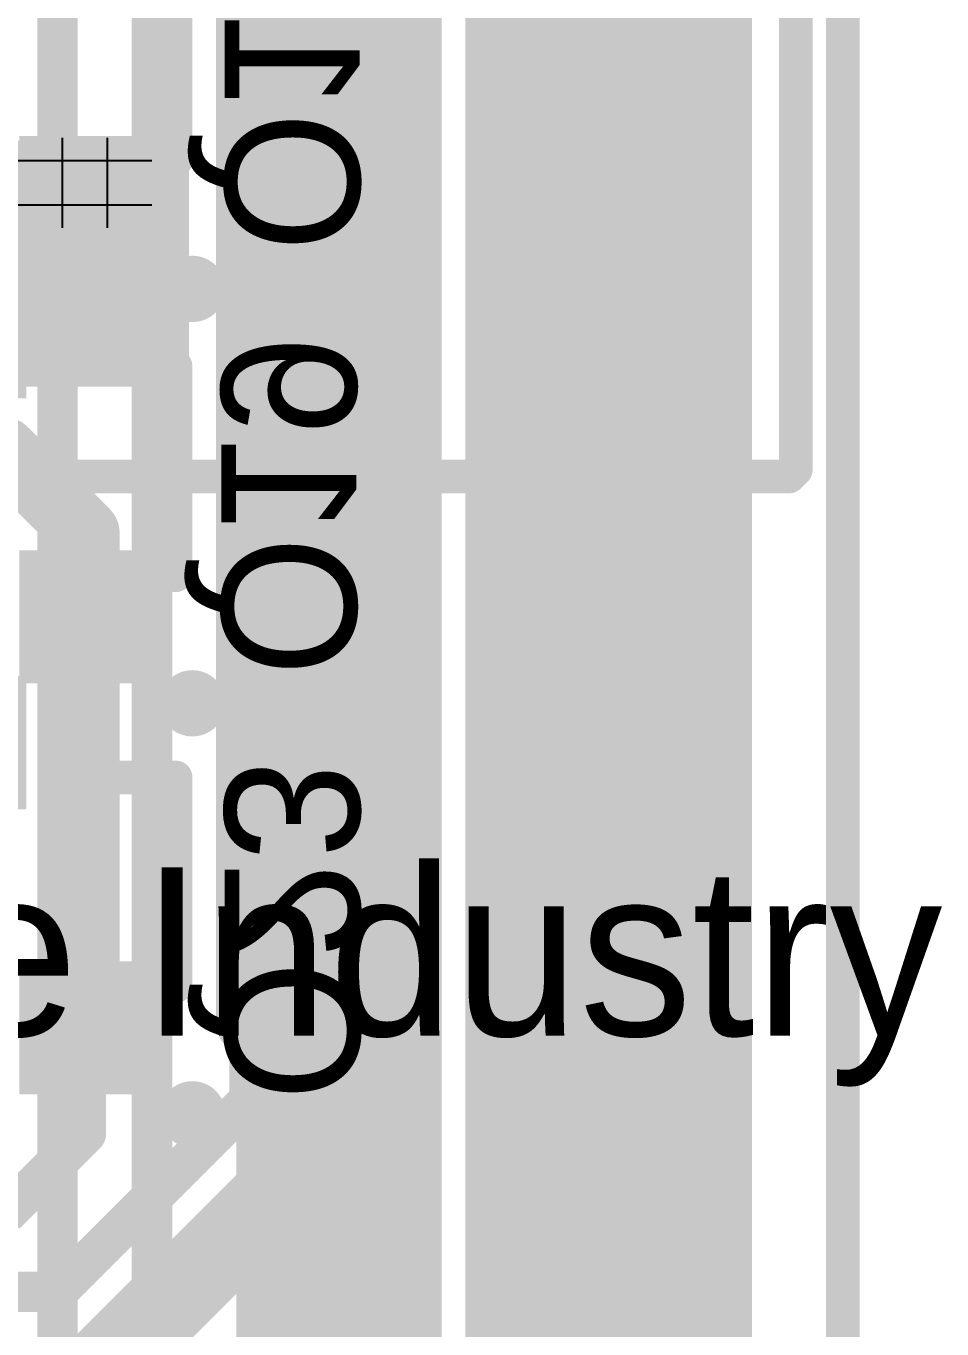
# Model space of a CAD drawing. Header units: millimetres. Extents: x 0.79 to 4.38, y 0.99 to 3.94.
# Drawn here: x 4.1036 to 4.3754, y 2.668 to 3.0547 of the extents above; entities that cross this region are included whole.
import ezdxf

# ---------------------------------------------------------------- set-up
doc = ezdxf.new("R2010")
doc.units = ezdxf.units.MM
doc.header["$MEASUREMENT"] = 0
for name, color, linetype in [('BottomLayer', 5, 'Continuous'), ('BottomOverlay', 54, 'Continuous'), ('BottomPaste', 16, 'Continuous'), ('BottomSolder', 6, 'Continuous'), ('Mechanical2', 216, 'Continuous'), ('TopLayer', 1, 'Continuous'), ('TopOverlay', 2, 'Continuous')]:
    doc.layers.add(name, color=color, linetype=linetype)

# ---------------------------------------------------------------- blocks, each defined once
blk = doc.blocks.new('SOT23_3_B_97')
at = {"layer": 'BottomLayer'}
for points in [[(-0.02166, 0.05807), (-0.05316, 0.05807), (-0.02166, 0.02657), (-0.05316, 0.02657)], [(0.05314, 0.05807), (0.02165, 0.05807), (0.05314, 0.02657), (0.02165, 0.02657)], [(0.01574, -0.02657), (-0.01575, -0.02657), (0.01574, -0.05807), (-0.01575, -0.05807)]]:
    blk.add_solid(points, dxfattribs=at)
at = {"layer": 'BottomOverlay'}
for points, const_width in [([(-0.06409, 0.068, 1), (-0.07393, 0.068, 1)], 0.00984), ([(-0.07639, 0.068, 1), (-0.07147, 0.068, 1)], 0.00492), ([(-0.06655, 0.068, 1), (-0.06162, 0.068, 1)], 0.00492), ([(-0.06651, 0.03, 1), (-0.06151, 0.03, 1)], 0.005), ([(-0.01351, 0.032, 1), (-0.00851, 0.032, 1)], 0.005), ([(0.00849, 0.032, 1), (0.01349, 0.032, 1)], 0.005), ([(0.06149, 0.03, 1), (0.06649, 0.03, 1)], 0.005), ([(-0.06651, -0.032, 1), (-0.06151, -0.032, 1)], 0.005), ([(-0.06651, -0.032, 1), (-0.06151, -0.032, 1)], 0.005), ([(-0.03151, -0.032, 1), (-0.02651, -0.032, 1)], 0.005), ([(0.02649, -0.031, 1), (0.03149, -0.031, 1)], 0.005), ([(0.06149, -0.031, 1), (0.06649, -0.031, 1)], 0.005), ([(0.06149, -0.031, 1), (0.06649, -0.031, 1)], 0.005)]:
    blk.add_lwpolyline(points, format="xyb", close=True, dxfattribs=dict(at, const_width=const_width))
at = {"layer": 'BottomOverlay', "const_width": 0.01}
for points in [[(-0.06401, 0.03), (-0.06401, -0.032)], [(0.01099, 0.032), (-0.01101, 0.032)], [(0.06399, 0.03), (0.06399, -0.031)], [(-0.02901, -0.032), (-0.06401, -0.032)], [(0.06399, -0.031), (0.02899, -0.031)]]:
    blk.add_lwpolyline(points, dxfattribs=at)
at = {"layer": 'BottomPaste'}
for points in [[(-0.02166, 0.05807), (-0.05316, 0.05807), (-0.02166, 0.02657), (-0.05316, 0.02657)], [(0.05314, 0.05807), (0.02165, 0.05807), (0.05314, 0.02657), (0.02165, 0.02657)], [(0.01574, -0.02657), (-0.01575, -0.02657), (0.01574, -0.05807), (-0.01575, -0.05807)]]:
    blk.add_solid(points, dxfattribs=at)
at = {"layer": 'BottomSolder'}
for points in [[(-0.01766, 0.06207), (-0.05716, 0.06207), (-0.01766, 0.02257), (-0.05716, 0.02257)], [(0.05714, 0.06207), (0.01765, 0.06207), (0.05714, 0.02257), (0.01765, 0.02257)], [(0.01974, -0.02257), (-0.01975, -0.02257), (0.01974, -0.06207), (-0.01975, -0.06207)]]:
    blk.add_solid(points, dxfattribs=at)
blk = doc.blocks.new('SOT23_3_B_200')
at = {"layer": 'BottomLayer'}
for points in [[(-0.02166, 0.05807), (-0.05316, 0.05807), (-0.02166, 0.02657), (-0.05316, 0.02657)], [(0.05314, 0.05807), (0.02165, 0.05807), (0.05314, 0.02657), (0.02165, 0.02657)], [(0.01574, -0.02657), (-0.01575, -0.02657), (0.01574, -0.05807), (-0.01575, -0.05807)]]:
    blk.add_solid(points, dxfattribs=at)
at = {"layer": 'BottomOverlay'}
for points, const_width in [([(-0.06409, 0.068, 1), (-0.07393, 0.068, 1)], 0.00984), ([(-0.07639, 0.068, 1), (-0.07147, 0.068, 1)], 0.00492), ([(-0.06655, 0.068, 1), (-0.06162, 0.068, 1)], 0.00492), ([(-0.06651, 0.03, 1), (-0.06151, 0.03, 1)], 0.005), ([(-0.01351, 0.032, 1), (-0.00851, 0.032, 1)], 0.005), ([(0.00849, 0.032, 1), (0.01349, 0.032, 1)], 0.005), ([(0.06149, 0.03, 1), (0.06649, 0.03, 1)], 0.005), ([(-0.06651, -0.032, 1), (-0.06151, -0.032, 1)], 0.005), ([(-0.06651, -0.032, 1), (-0.06151, -0.032, 1)], 0.005), ([(-0.03151, -0.032, 1), (-0.02651, -0.032, 1)], 0.005), ([(0.02649, -0.031, 1), (0.03149, -0.031, 1)], 0.005), ([(0.06149, -0.031, 1), (0.06649, -0.031, 1)], 0.005), ([(0.06149, -0.031, 1), (0.06649, -0.031, 1)], 0.005)]:
    blk.add_lwpolyline(points, format="xyb", close=True, dxfattribs=dict(at, const_width=const_width))
at = {"layer": 'BottomOverlay', "const_width": 0.01}
for points in [[(-0.06401, 0.03), (-0.06401, -0.032)], [(0.01099, 0.032), (-0.01101, 0.032)], [(0.06399, 0.03), (0.06399, -0.031)], [(-0.02901, -0.032), (-0.06401, -0.032)], [(0.06399, -0.031), (0.02899, -0.031)]]:
    blk.add_lwpolyline(points, dxfattribs=at)
at = {"layer": 'BottomPaste'}
for points in [[(-0.02166, 0.05807), (-0.05316, 0.05807), (-0.02166, 0.02657), (-0.05316, 0.02657)], [(0.05314, 0.05807), (0.02165, 0.05807), (0.05314, 0.02657), (0.02165, 0.02657)], [(0.01574, -0.02657), (-0.01575, -0.02657), (0.01574, -0.05807), (-0.01575, -0.05807)]]:
    blk.add_solid(points, dxfattribs=at)
at = {"layer": 'BottomSolder'}
for points in [[(-0.01766, 0.06207), (-0.05716, 0.06207), (-0.01766, 0.02257), (-0.05716, 0.02257)], [(0.05714, 0.06207), (0.01765, 0.06207), (0.05714, 0.02257), (0.01765, 0.02257)], [(0.01974, -0.02257), (-0.01975, -0.02257), (0.01974, -0.06207), (-0.01975, -0.06207)]]:
    blk.add_solid(points, dxfattribs=at)
blk = doc.blocks.new('SOT23_3_B_203')
at = {"layer": 'BottomLayer'}
for points in [[(-0.02166, 0.05807), (-0.05316, 0.05807), (-0.02166, 0.02657), (-0.05316, 0.02657)], [(0.05314, 0.05807), (0.02165, 0.05807), (0.05314, 0.02657), (0.02165, 0.02657)], [(0.01574, -0.02657), (-0.01575, -0.02657), (0.01574, -0.05807), (-0.01575, -0.05807)]]:
    blk.add_solid(points, dxfattribs=at)
at = {"layer": 'BottomOverlay'}
for points, const_width in [([(-0.06409, 0.068, 1), (-0.07393, 0.068, 1)], 0.00984), ([(-0.07639, 0.068, 1), (-0.07147, 0.068, 1)], 0.00492), ([(-0.06655, 0.068, 1), (-0.06162, 0.068, 1)], 0.00492), ([(-0.06651, 0.03, 1), (-0.06151, 0.03, 1)], 0.005), ([(-0.01351, 0.032, 1), (-0.00851, 0.032, 1)], 0.005), ([(0.00849, 0.032, 1), (0.01349, 0.032, 1)], 0.005), ([(0.06149, 0.03, 1), (0.06649, 0.03, 1)], 0.005), ([(-0.06651, -0.032, 1), (-0.06151, -0.032, 1)], 0.005), ([(-0.06651, -0.032, 1), (-0.06151, -0.032, 1)], 0.005), ([(-0.03151, -0.032, 1), (-0.02651, -0.032, 1)], 0.005), ([(0.02649, -0.031, 1), (0.03149, -0.031, 1)], 0.005), ([(0.06149, -0.031, 1), (0.06649, -0.031, 1)], 0.005), ([(0.06149, -0.031, 1), (0.06649, -0.031, 1)], 0.005)]:
    blk.add_lwpolyline(points, format="xyb", close=True, dxfattribs=dict(at, const_width=const_width))
at = {"layer": 'BottomOverlay', "const_width": 0.01}
for points in [[(-0.06401, 0.03), (-0.06401, -0.032)], [(0.01099, 0.032), (-0.01101, 0.032)], [(0.06399, 0.03), (0.06399, -0.031)], [(-0.02901, -0.032), (-0.06401, -0.032)], [(0.06399, -0.031), (0.02899, -0.031)]]:
    blk.add_lwpolyline(points, dxfattribs=at)
at = {"layer": 'BottomPaste'}
for points in [[(-0.02166, 0.05807), (-0.05316, 0.05807), (-0.02166, 0.02657), (-0.05316, 0.02657)], [(0.05314, 0.05807), (0.02165, 0.05807), (0.05314, 0.02657), (0.02165, 0.02657)], [(0.01574, -0.02657), (-0.01575, -0.02657), (0.01574, -0.05807), (-0.01575, -0.05807)]]:
    blk.add_solid(points, dxfattribs=at)
at = {"layer": 'BottomSolder'}
for points in [[(-0.01766, 0.06207), (-0.05716, 0.06207), (-0.01766, 0.02257), (-0.05716, 0.02257)], [(0.05714, 0.06207), (0.01765, 0.06207), (0.05714, 0.02257), (0.01765, 0.02257)], [(0.01974, -0.02257), (-0.01975, -0.02257), (0.01974, -0.06207), (-0.01975, -0.06207)]]:
    blk.add_solid(points, dxfattribs=at)

msp = doc.modelspace()

# ---------------------------------------------------------------- linework, layer by layer
at = {"layer": 'BottomLayer'}
for points, const_width in [([(4.203, 2.733), (4.203, 3.487)], 0.025), ([(4.17, 2.759), (4.17, 3.469)], 0.02), ([(3.99099, 2.96618), (4.10549, 2.96618)], 0.02), ([(3.99099, 2.92868), (4.09699, 2.92868)], 0.02), ([(4.09699, 2.92868), (4.1214, 2.90427)], 0.02), ([(4.1214, 2.87935), (4.1214, 2.90427)], 0.02), ([(4.1214, 2.75735), (4.1214, 2.87935)], 0.02), ([(4.1214, 2.72593), (4.1214, 2.75735)], 0.012), ([(4.17, 2.73606), (4.17, 2.759)], 0.012), ([(4.11632, 2.64632), (4.203, 2.733)], 0.025), ([(4.11294, 2.679), (4.17, 2.73606)], 0.012), ([(4.09747, 2.702), (4.1214, 2.72593)], 0.012), ([(4.043, 2.679), (4.11294, 2.679)], 0.012)]:
    msp.add_lwpolyline(points, dxfattribs=dict(at, const_width=const_width))
for points, const_width in [([(4.10049, 2.96618, 1), (4.11049, 2.96618, 1)], 0.01), ([(4.09199, 2.92868, 1), (4.10199, 2.92868, 1)], 0.01), ([(4.09199, 2.92868, 1), (4.10199, 2.92868, 1)], 0.01), ([(4.1164, 2.90427, 1), (4.1264, 2.90427, 1)], 0.01), ([(4.1164, 2.90427, 1), (4.1264, 2.90427, 1)], 0.01), ([(4.1164, 2.87935, 1), (4.1264, 2.87935, 1)], 0.01), ([(4.1164, 2.87935, 1), (4.1264, 2.87935, 1)], 0.01), ([(4.165, 2.759, 1), (4.175, 2.759, 1)], 0.01), ([(4.1164, 2.75735, 1), (4.1264, 2.75735, 1)], 0.01), ([(4.1184, 2.75735, 1), (4.1244, 2.75735, 1)], 0.006), ([(4.167, 2.759, 1), (4.173, 2.759, 1)], 0.006), ([(4.167, 2.73606, 1), (4.173, 2.73606, 1)], 0.006), ([(4.167, 2.73606, 1), (4.173, 2.73606, 1)], 0.006), ([(4.19675, 2.733, 1), (4.20925, 2.733, 1)], 0.0125), ([(4.19675, 2.733, 1), (4.20925, 2.733, 1)], 0.0125), ([(4.1184, 2.72593, 1), (4.1244, 2.72593, 1)], 0.006), ([(4.1184, 2.72593, 1), (4.1244, 2.72593, 1)], 0.006), ([(4.10994, 2.679, 1), (4.11594, 2.679, 1)], 0.006), ([(4.10994, 2.679, 1), (4.11594, 2.679, 1)], 0.006)]:
    msp.add_lwpolyline(points, format="xyb", close=True, dxfattribs=dict(at, const_width=const_width))
msp.add_solid([(4.07399, 2.94768), (4.15199, 2.94768), (4.07399, 3.02068), (4.15199, 3.02068)], dxfattribs=at)
at = {"layer": 'Mechanical2', "const_width": 0.01}
msp.add_lwpolyline([(4.346, 0.998), (4.346, 3.754)], dxfattribs=at)
at = {"layer": 'TopLayer', "const_width": 0.012}
for points in [[(4.113, 2.41106), (4.113, 3.31706)], [(4.141, 2.385), (4.141, 3.1145)]]:
    msp.add_lwpolyline(points, dxfattribs=at)
at = {"layer": 'TopLayer'}
for points in [[(4.234, 2.007), (4.319, 2.007), (4.234, 3.53), (4.319, 3.53)], [(4.227, 2.102), (4.227, 3.425), (4.166, 2.102), (4.166, 3.425)]]:
    msp.add_solid(points, dxfattribs=at)
at = {"layer": 'TopOverlay'}
for p, q in [((4.11433, 3.02148), (4.11433, 2.99483)), ((4.12766, 3.02148), (4.12766, 3.00149)), ((4.101, 3.01482), (4.14099, 3.01482)), ((4.14099, 3.00149), (4.101, 3.00149)), ((4.12766, 3.00149), (4.12766, 2.99483))]:
    msp.add_line(p, q, dxfattribs=at)
at = {"layer": 'TopOverlay', "const_width": 0.01}
for points in [[(4.332, 2.923), (4.332, 3.507)], [(4.33, 2.921), (4.332, 2.923)], [(4.086, 2.921), (4.33, 2.921)]]:
    msp.add_lwpolyline(points, dxfattribs=at)
at = {"layer": 'TopOverlay', "const_width": 0.005}
for points in [[(4.3295, 2.923, 1), (4.3345, 2.923, 1)], [(4.3295, 2.923, 1), (4.3345, 2.923, 1)], [(4.3275, 2.921, 1), (4.3325, 2.921, 1)], [(4.3275, 2.921, 1), (4.3325, 2.921, 1)]]:
    msp.add_lwpolyline(points, format="xyb", close=True, dxfattribs=at)

# ---------------------------------------------------------------- block references
at = {"rotation": 180}
for name, p in [('SOT23_3_B_203', (4.08399, 3.04468)), ('SOT23_3_B_200', (4.08399, 2.92168)), ('SOT23_3_B_97', (4.08399, 2.79968))]:
    msp.add_blockref(name, p, dxfattribs=at)

# ---------------------------------------------------------------- texts
at = {"layer": 'BottomOverlay', "text_generation_flag": 2}
for s, p in [('Q15', (4.1626, 2.98768)), ('Q19', (4.1616, 2.86168)), ('Q23', (4.1626, 2.73568))]:
    msp.add_text(s, height=0.04, rotation=270, dxfattribs=at).set_placement(p)
at = {"layer": 'TopOverlay'}
msp.add_text('Manufacturing Security Solutions for the Self Storage Industry', height=0.05, rotation=360, dxfattribs=at).set_placement((2.547, 2.755))

doc.saveas('drawing.dxf')
